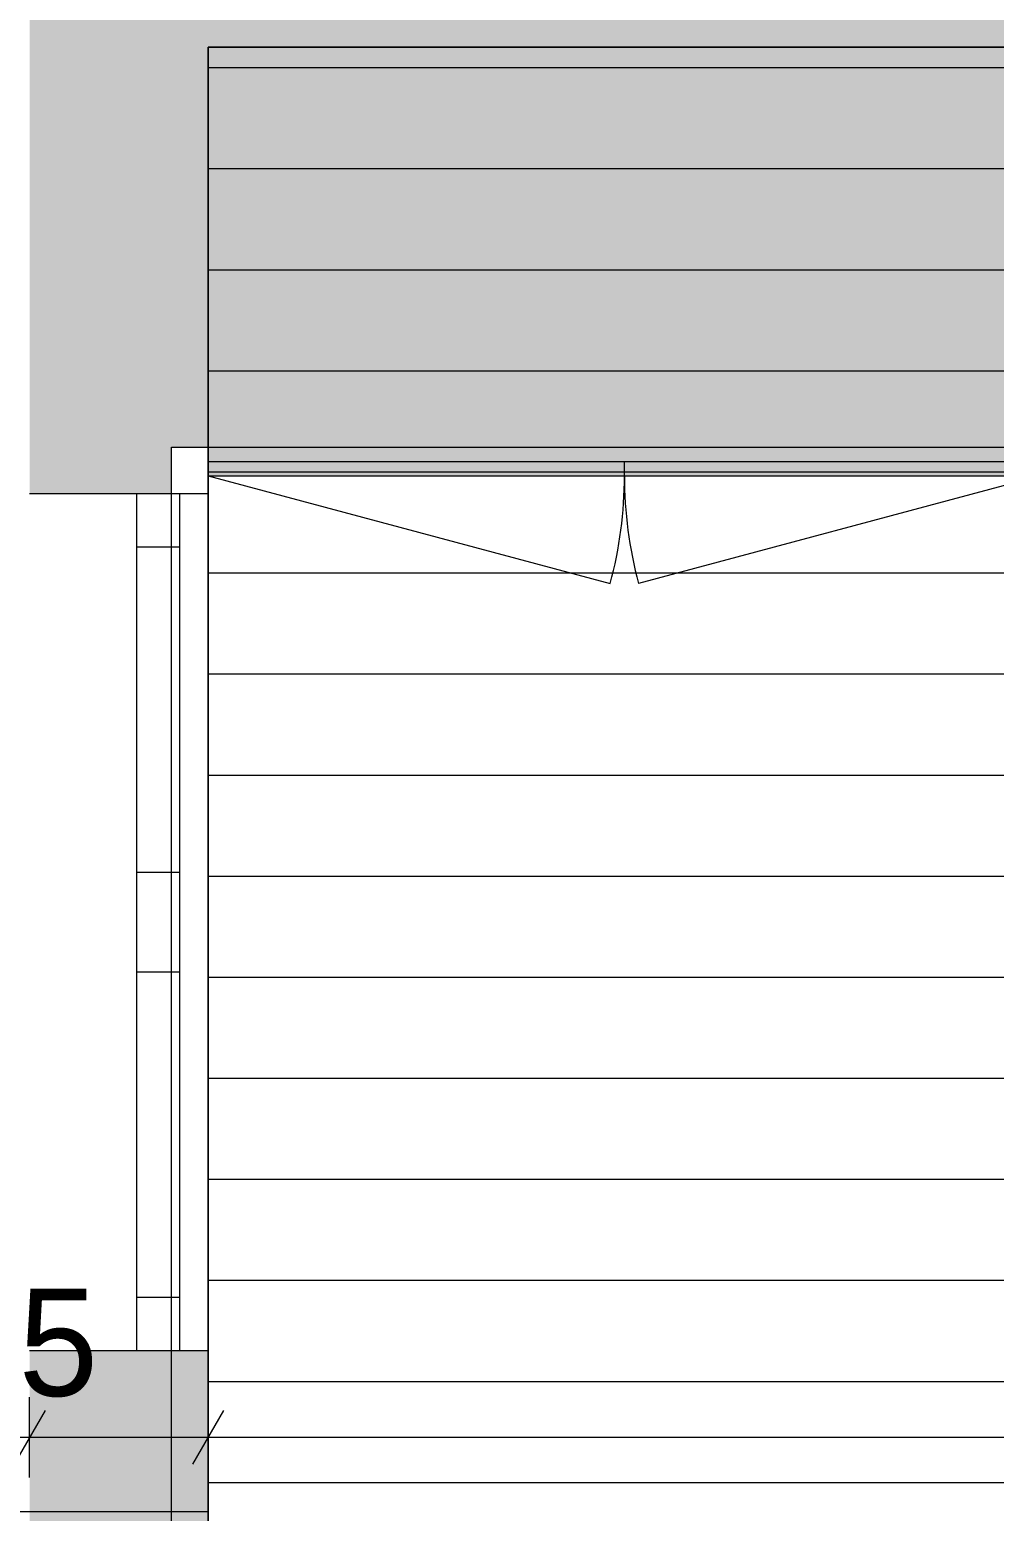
# Model space of a CAD drawing. Header units: metres. Extents: x -111189 to -108577, y -72951 to -72647.
# Drawn here: x -110678.336 to -110676.984, y -72933.754 to -72931.679 of the extents above; entities that cross this region are included whole.
import ezdxf

# ---------------------------------------------------------------- set-up
doc = ezdxf.new("R2010")
doc.units = ezdxf.units.M
doc.header["$MEASUREMENT"] = 0
doc.linetypes.add('Dot & Dashed', pattern=[0.670278, 0.3175, -0.176389, 0, -0.176389])
doc.linetypes.add('OTK - Traço Ponto', pattern=[0.2, 0.1, -0.05, 0, -0.05])
for name, color, linetype in [('Muro Não Confinante - MNC1_1_0', 7, 'Continuous'), ('Muro Não Confinante - MNC1_1_03 - COBERTURA', 7, 'Continuous'), ('Muro Não Confinante - MNC1_1_03 - LAJES', 7, 'Continuous'), ('Muro Não Confinante - MNC1_1_05 - PAREDES..35', 7, 'Continuous'), ('Muro Não Confinante - MNC1_1_08 - EQUIPAMENTO FIXO', 7, 'Continuous'), ('Muro Não Confinante - MNC1_1_12 - COTAS GERAIS', 7, 'Continuous'), ('Planta Piso -1_1_07 - MUROS', 7, 'Continuous')]:
    doc.layers.add(name, color=color, linetype=linetype)
doc.styles.add('ESTILO_GERADO_3', font='AGENCYR.TTF')

# ---------------------------------------------------------------- blocks, each defined once
blk = doc.blocks.new('*X145', base_point=(-110694.4627, -72968.689))
at = {"layer": 'Muro Não Confinante - MNC1_1_03 - LAJES', "color": 253, "linetype": 'Continuous', "lineweight": 9, "ltscale": 1000}
for p, q in [((-110678.0859, -72931.7324), (-110677.8359, -72931.7324)), ((-110678.0859, -72931.7324), (-110677.8359, -72931.7324)), ((-110677.8359, -72931.7324), (-110677.5859, -72931.7324)), ((-110677.8359, -72931.7324), (-110677.5859, -72931.7324)), ((-110677.5859, -72931.7324), (-110677.3359, -72931.7324)), ((-110677.5859, -72931.7324), (-110677.3359, -72931.7324)), ((-110677.3359, -72931.7324), (-110677.0859, -72931.7324)), ((-110677.3359, -72931.7324), (-110677.0859, -72931.7324)), ((-110677.0859, -72931.7324), (-110676.8359, -72931.7324)), ((-110677.0859, -72931.7324), (-110676.8359, -72931.7324)), ((-110678.0859, -72931.8739), (-110677.8359, -72931.8739)), ((-110678.0859, -72931.8739), (-110677.8359, -72931.8739)), ((-110677.8359, -72931.8739), (-110677.5859, -72931.8739)), ((-110677.8359, -72931.8739), (-110677.5859, -72931.8739)), ((-110677.5859, -72931.8739), (-110677.3359, -72931.8739)), ((-110677.5859, -72931.8739), (-110677.3359, -72931.8739)), ((-110677.3359, -72931.8739), (-110677.0859, -72931.8739)), ((-110677.3359, -72931.8739), (-110677.0859, -72931.8739)), ((-110677.0859, -72931.8739), (-110676.8359, -72931.8739)), ((-110677.0859, -72931.8739), (-110676.8359, -72931.8739)), ((-110678.0859, -72932.0154), (-110677.8359, -72932.0154)), ((-110678.0859, -72932.0154), (-110677.8359, -72932.0154)), ((-110677.8359, -72932.0154), (-110677.5859, -72932.0154)), ((-110677.8359, -72932.0154), (-110677.5859, -72932.0154)), ((-110677.5859, -72932.0154), (-110677.3359, -72932.0154)), ((-110677.5859, -72932.0154), (-110677.3359, -72932.0154)), ((-110677.3359, -72932.0154), (-110677.0859, -72932.0154)), ((-110677.3359, -72932.0154), (-110677.0859, -72932.0154)), ((-110677.0859, -72932.0154), (-110676.8359, -72932.0154)), ((-110677.0859, -72932.0154), (-110676.8359, -72932.0154)), ((-110678.0859, -72932.1569), (-110677.8359, -72932.1569)), ((-110678.0859, -72932.1569), (-110677.8359, -72932.1569)), ((-110677.8359, -72932.1569), (-110677.5859, -72932.1569)), ((-110677.8359, -72932.1569), (-110677.5859, -72932.1569)), ((-110677.5859, -72932.1569), (-110677.3359, -72932.1569)), ((-110677.5859, -72932.1569), (-110677.3359, -72932.1569)), ((-110677.3359, -72932.1569), (-110677.0859, -72932.1569)), ((-110677.3359, -72932.1569), (-110677.0859, -72932.1569)), ((-110677.0859, -72932.1569), (-110676.8359, -72932.1569)), ((-110677.0859, -72932.1569), (-110676.8359, -72932.1569)), ((-110678.0859, -72932.2984), (-110677.8359, -72932.2984)), ((-110678.0859, -72932.2984), (-110677.8359, -72932.2984)), ((-110677.8359, -72932.2984), (-110677.5859, -72932.2984)), ((-110677.8359, -72932.2984), (-110677.5859, -72932.2984)), ((-110677.5859, -72932.2984), (-110677.3359, -72932.2984)), ((-110677.5859, -72932.2984), (-110677.3359, -72932.2984)), ((-110677.3359, -72932.2984), (-110677.0859, -72932.2984)), ((-110677.3359, -72932.2984), (-110677.0859, -72932.2984)), ((-110677.0859, -72932.2984), (-110676.8359, -72932.2984)), ((-110677.0859, -72932.2984), (-110676.8359, -72932.2984)), ((-110678.0859, -72932.4399), (-110677.8359, -72932.4399)), ((-110678.0859, -72932.4399), (-110677.8359, -72932.4399)), ((-110677.8359, -72932.4399), (-110677.5859, -72932.4399)), ((-110677.8359, -72932.4399), (-110677.5859, -72932.4399)), ((-110677.5859, -72932.4399), (-110677.3359, -72932.4399)), ((-110677.5859, -72932.4399), (-110677.3359, -72932.4399)), ((-110677.3359, -72932.4399), (-110677.0859, -72932.4399)), ((-110677.3359, -72932.4399), (-110677.0859, -72932.4399)), ((-110677.0859, -72932.4399), (-110676.8359, -72932.4399)), ((-110677.0859, -72932.4399), (-110676.8359, -72932.4399)), ((-110678.0859, -72932.5814), (-110677.8359, -72932.5814)), ((-110678.0859, -72932.5814), (-110677.8359, -72932.5814)), ((-110677.8359, -72932.5814), (-110677.5859, -72932.5814)), ((-110677.8359, -72932.5814), (-110677.5859, -72932.5814)), ((-110677.5859, -72932.5814), (-110677.3359, -72932.5814)), ((-110677.5859, -72932.5814), (-110677.3359, -72932.5814)), ((-110677.3359, -72932.5814), (-110677.0859, -72932.5814)), ((-110677.3359, -72932.5814), (-110677.0859, -72932.5814)), ((-110677.0859, -72932.5814), (-110676.8359, -72932.5814)), ((-110677.0859, -72932.5814), (-110676.8359, -72932.5814)), ((-110678.0859, -72932.7229), (-110677.8359, -72932.7229)), ((-110678.0859, -72932.7229), (-110677.8359, -72932.7229)), ((-110677.8359, -72932.7229), (-110677.5859, -72932.7229)), ((-110677.8359, -72932.7229), (-110677.5859, -72932.7229)), ((-110677.5859, -72932.7229), (-110677.3359, -72932.7229)), ((-110677.5859, -72932.7229), (-110677.3359, -72932.7229)), ((-110677.3359, -72932.7229), (-110677.0859, -72932.7229)), ((-110677.3359, -72932.7229), (-110677.0859, -72932.7229)), ((-110677.0859, -72932.7229), (-110676.8359, -72932.7229)), ((-110677.0859, -72932.7229), (-110676.8359, -72932.7229)), ((-110678.0859, -72932.8644), (-110677.8359, -72932.8644)), ((-110678.0859, -72932.8644), (-110677.8359, -72932.8644)), ((-110677.8359, -72932.8644), (-110677.5859, -72932.8644)), ((-110677.8359, -72932.8644), (-110677.5859, -72932.8644)), ((-110677.5859, -72932.8644), (-110677.3359, -72932.8644)), ((-110677.5859, -72932.8644), (-110677.3359, -72932.8644)), ((-110677.3359, -72932.8644), (-110677.0859, -72932.8644)), ((-110677.3359, -72932.8644), (-110677.0859, -72932.8644)), ((-110677.0859, -72932.8644), (-110676.8359, -72932.8644)), ((-110677.0859, -72932.8644), (-110676.8359, -72932.8644)), ((-110678.0859, -72933.0059), (-110677.8359, -72933.0059)), ((-110678.0859, -72933.0059), (-110677.8359, -72933.0059)), ((-110677.8359, -72933.0059), (-110677.5859, -72933.0059)), ((-110677.8359, -72933.0059), (-110677.5859, -72933.0059)), ((-110677.5859, -72933.0059), (-110677.3359, -72933.0059)), ((-110677.5859, -72933.0059), (-110677.3359, -72933.0059)), ((-110677.3359, -72933.0059), (-110677.0859, -72933.0059)), ((-110677.3359, -72933.0059), (-110677.0859, -72933.0059)), ((-110677.0859, -72933.0059), (-110676.8359, -72933.0059)), ((-110677.0859, -72933.0059), (-110676.8359, -72933.0059)), ((-110678.0859, -72933.1474), (-110677.8359, -72933.1474)), ((-110678.0859, -72933.1474), (-110677.8359, -72933.1474)), ((-110677.8359, -72933.1474), (-110677.5859, -72933.1474)), ((-110677.8359, -72933.1474), (-110677.5859, -72933.1474)), ((-110677.5859, -72933.1474), (-110677.3359, -72933.1474)), ((-110677.5859, -72933.1474), (-110677.3359, -72933.1474)), ((-110677.3359, -72933.1474), (-110677.0859, -72933.1474)), ((-110677.3359, -72933.1474), (-110677.0859, -72933.1474)), ((-110677.0859, -72933.1474), (-110676.8359, -72933.1474)), ((-110677.0859, -72933.1474), (-110676.8359, -72933.1474)), ((-110678.0859, -72933.2889), (-110677.8359, -72933.2889)), ((-110678.0859, -72933.2889), (-110677.8359, -72933.2889)), ((-110677.8359, -72933.2889), (-110677.5859, -72933.2889)), ((-110677.8359, -72933.2889), (-110677.5859, -72933.2889)), ((-110677.5859, -72933.2889), (-110677.3359, -72933.2889)), ((-110677.5859, -72933.2889), (-110677.3359, -72933.2889)), ((-110677.3359, -72933.2889), (-110677.0859, -72933.2889)), ((-110677.3359, -72933.2889), (-110677.0859, -72933.2889)), ((-110677.0859, -72933.2889), (-110676.8359, -72933.2889)), ((-110677.0859, -72933.2889), (-110676.8359, -72933.2889)), ((-110678.0859, -72933.4304), (-110677.8359, -72933.4304)), ((-110678.0859, -72933.4304), (-110677.8359, -72933.4304)), ((-110677.8359, -72933.4304), (-110677.5859, -72933.4304)), ((-110677.8359, -72933.4304), (-110677.5859, -72933.4304)), ((-110677.5859, -72933.4304), (-110677.3359, -72933.4304)), ((-110677.5859, -72933.4304), (-110677.3359, -72933.4304)), ((-110677.3359, -72933.4304), (-110677.0859, -72933.4304)), ((-110677.3359, -72933.4304), (-110677.0859, -72933.4304)), ((-110677.0859, -72933.4304), (-110676.8359, -72933.4304)), ((-110677.0859, -72933.4304), (-110676.8359, -72933.4304)), ((-110678.0859, -72933.5719), (-110677.8359, -72933.5719)), ((-110678.0859, -72933.5719), (-110677.8359, -72933.5719)), ((-110677.8359, -72933.5719), (-110677.5859, -72933.5719)), ((-110677.8359, -72933.5719), (-110677.5859, -72933.5719)), ((-110677.5859, -72933.5719), (-110677.3359, -72933.5719)), ((-110677.5859, -72933.5719), (-110677.3359, -72933.5719)), ((-110677.3359, -72933.5719), (-110677.0859, -72933.5719)), ((-110677.3359, -72933.5719), (-110677.0859, -72933.5719)), ((-110677.0859, -72933.5719), (-110676.8359, -72933.5719)), ((-110677.0859, -72933.5719), (-110676.8359, -72933.5719)), ((-110678.0859, -72933.7134), (-110677.8359, -72933.7134)), ((-110678.0859, -72933.7134), (-110677.8359, -72933.7134)), ((-110677.8359, -72933.7134), (-110677.5859, -72933.7134)), ((-110677.8359, -72933.7134), (-110677.5859, -72933.7134)), ((-110677.5859, -72933.7134), (-110677.3359, -72933.7134)), ((-110677.5859, -72933.7134), (-110677.3359, -72933.7134)), ((-110677.3359, -72933.7134), (-110677.0859, -72933.7134)), ((-110677.3359, -72933.7134), (-110677.0859, -72933.7134)), ((-110677.0859, -72933.7134), (-110676.8359, -72933.7134)), ((-110677.0859, -72933.7134), (-110676.8359, -72933.7134))]:
    blk.add_line(p, q, dxfattribs=at)

msp = doc.modelspace()

# ---------------------------------------------------------------- hatches: boundary and pattern name
at = {"layer": 'Muro Não Confinante - MNC1_1_08 - EQUIPAMENTO FIXO', "linetype": 'Continuous', "lineweight": 13}
msp.add_hatch(color=254, dxfattribs=at).paths.add_polyline_path([(-110678.0859, -72932.3039), (-110674.5859, -72932.3039), (-110674.5859, -72931.7039), (-110678.0859, -72931.7039)])
at = {"layer": 'Planta Piso -1_1_07 - MUROS', "linetype": 'Continuous', "lineweight": 0, "true_color": 0x939598}
h = msp.add_hatch(color=252, dxfattribs=at)
h.paths.add_polyline_path([(-110676.0264, -72929.2539), (-110678.0859, -72929.2539), (-110678.0859, -72929.4039), (-110676.9859, -72929.4039), (-110676.8359, -72929.4039), (-110676.8359, -72929.4039), (-110676.0264, -72929.4039)])
h.paths.add_polyline_path([(-110674.7943, -72929.2539), (-110676.0264, -72929.2539), (-110676.0264, -72929.4039), (-110675.8713, -72929.4039), (-110675.0717, -72929.4039), (-110675.0717, -72929.4039), (-110674.8, -72929.4039), (-110674.7943, -72929.4039)])
h.paths.add_polyline_path([(-110674.4359, -72929.2539), (-110674.7943, -72929.2539), (-110674.7943, -72929.4039), (-110674.738, -72929.4039), (-110674.4359, -72929.4039)])
h.paths.add_polyline_path([(-110674.4359, -72929.4039), (-110674.5859, -72929.4039), (-110674.5859, -72929.5039), (-110674.4359, -72929.5039)])
h.paths.add_polyline_path([(-110674.4359, -72929.5039), (-110674.5859, -72929.5039), (-110674.5859, -72929.9789), (-110674.4359, -72929.9789), (-110674.4359, -72929.9639), (-110674.4359, -72929.6839)])
h.paths.add_polyline_path([(-110674.4359, -72929.9789), (-110674.5859, -72929.9789), (-110674.5859, -72930.3705), (-110674.4359, -72930.3705), (-110674.4359, -72930.3605)])
h.paths.add_polyline_path([(-110674.4359, -72931.2305), (-110674.5859, -72931.2305), (-110674.5859, -72931.2525), (-110674.5859, -72931.3539), (-110674.4359, -72931.3539)])
h.paths.add_polyline_path([(-110674.3159, -72931.3539), (-110674.5859, -72931.3539), (-110674.5859, -72931.5039), (-110674.3159, -72931.5039)])
h.paths.add_polyline_path([(-110674.4359, -72931.5039), (-110674.5859, -72931.5039), (-110674.5859, -72931.5515), (-110674.4359, -72931.5515)])
h.paths.add_polyline_path([(-110674.4359, -72931.5515), (-110674.5859, -72931.5515), (-110674.5859, -72931.5539), (-110674.7943, -72931.5539), (-110674.7943, -72931.7039), (-110674.4359, -72931.7039)])
h.paths.add_polyline_path([(-110674.4359, -72931.7039), (-110674.5859, -72931.7039), (-110674.5859, -72932.2639), (-110674.5859, -72932.2639), (-110674.5859, -72932.3289), (-110674.4359, -72932.3289)])
h.paths.add_polyline_path([(-110674.4359, -72932.3289), (-110674.5859, -72932.3289), (-110674.5859, -72932.4989), (-110674.4359, -72932.4989)])
h.paths.add_polyline_path([(-110674.7943, -72931.5539), (-110675.8713, -72931.5539), (-110675.8713, -72931.5539), (-110676.0264, -72931.5539), (-110676.0264, -72931.7039), (-110674.7943, -72931.7039)])
h.paths.add_polyline_path([(-110676.0264, -72931.5539), (-110676.8359, -72931.5539), (-110676.8359, -72931.5539), (-110676.9859, -72931.5539), (-110678.0859, -72931.5539), (-110678.0859, -72931.7039), (-110676.0264, -72931.7039)])
h.paths.add_polyline_path([(-110678.0859, -72931.5539), (-110678.0859, -72931.5539), (-110678.3359, -72931.5539), (-110678.3359, -72931.7039), (-110678.0859, -72931.7039)])
h.paths.add_polyline_path([(-110678.0859, -72931.7039), (-110678.3359, -72931.7039), (-110678.3359, -72932.3289), (-110678.1372, -72932.3289), (-110678.1372, -72932.2639), (-110678.0859, -72932.2639)])
h.paths.add_polyline_path([(-110678.0859, -72931.5039), (-110678.3359, -72931.5039), (-110678.3359, -72931.5515), (-110678.0859, -72931.5515)])
h.paths.add_polyline_path([(-110678.0859, -72931.3539), (-110678.3359, -72931.3539), (-110678.3359, -72931.5039), (-110678.0859, -72931.5039)])
h.paths.add_polyline_path([(-110678.0859, -72930.7789), (-110678.3359, -72930.7789), (-110678.3359, -72931.3539), (-110678.0859, -72931.3539)])
h.paths.add_polyline_path([(-110678.0859, -72929.8539), (-110678.3359, -72929.8539), (-110678.3359, -72929.9789), (-110678.0859, -72929.9789)])
h.paths.add_polyline_path([(-110678.0859, -72929.5539), (-110678.0859, -72929.5039), (-110678.3359, -72929.5039), (-110678.3359, -72929.8539), (-110678.0859, -72929.8539)])
h.paths.add_polyline_path([(-110678.0859, -72929.4039), (-110678.3359, -72929.4039), (-110678.3359, -72929.5039), (-110678.0859, -72929.5039)])
h.paths.add_polyline_path([(-110678.0859, -72929.2539), (-110678.3359, -72929.2539), (-110678.3359, -72929.4039), (-110678.0859, -72929.4039)])
h.paths.add_polyline_path([(-110678.0859, -72928.2539), (-110678.3359, -72928.2539), (-110678.3359, -72928.4039), (-110678.1859, -72928.4039), (-110678.1259, -72928.4039), (-110678.0859, -72928.4039)])
h.paths.add_polyline_path([(-110678.0859, -72928.0039), (-110678.3359, -72928.0039), (-110678.3359, -72928.0047), (-110678.3359, -72928.2539), (-110678.0859, -72928.2539)])
h.paths.add_polyline_path([(-110676.0264, -72928.0039), (-110678.0559, -72928.0039), (-110678.0559, -72928.0039), (-110678.0859, -72928.0039), (-110678.0859, -72928.2539), (-110676.0264, -72928.2539)])
h.paths.add_polyline_path([(-110674.7943, -72928.0039), (-110675.5678, -72928.0039), (-110676.0264, -72928.0039), (-110676.0264, -72928.2539), (-110674.7943, -72928.2539)])
h.paths.add_polyline_path([(-110674.2849, -72928.0039), (-110674.5402, -72928.0039), (-110674.7943, -72928.0039), (-110674.7943, -72928.2539), (-110674.2849, -72928.2539), (-110674.2849, -72928.2139), (-110674.2849, -72928.1539)])
h.paths.add_polyline_path([(-110673.3359, -72928.0039), (-110673.4849, -72928.0039), (-110673.4849, -72928.1539), (-110673.4849, -72928.2139), (-110673.4849, -72928.2539), (-110673.3359, -72928.2539)])
h.paths.add_polyline_path([(-110673.1859, -72928.2539), (-110673.3245, -72928.2539), (-110673.3245, -72929.2539), (-110673.1859, -72929.2539)])
h.paths.add_polyline_path([(-110673.0859, -72928.2539), (-110673.1859, -72928.2539), (-110673.1859, -72929.2539), (-110673.0859, -72929.2539)])
h.paths.add_polyline_path([(-110673.0859, -72928.0039), (-110673.1859, -72928.0039), (-110673.1859, -72928.2539), (-110673.0859, -72928.2539)])
h.paths.add_polyline_path([(-110673.1859, -72928.0039), (-110673.267, -72928.0039), (-110673.3245, -72928.0039), (-110673.3245, -72928.2539), (-110673.1859, -72928.2539)])
h.paths.add_polyline_path([(-110673.3245, -72928.0039), (-110673.3359, -72928.0039), (-110673.3359, -72928.2539), (-110673.3245, -72928.2539)])
h.paths.add_polyline_path([(-110673.1859, -72929.4039), (-110673.3245, -72929.4039), (-110673.3245, -72929.5039), (-110673.1859, -72929.5039)])
h.paths.add_polyline_path([(-110673.0859, -72929.4039), (-110673.1859, -72929.4039), (-110673.1859, -72929.5039), (-110673.0859, -72929.5039)])
h.paths.add_polyline_path([(-110673.0859, -72929.2539), (-110673.1859, -72929.2539), (-110673.1859, -72929.4039), (-110673.0859, -72929.4039)])
h.paths.add_polyline_path([(-110673.1859, -72929.2539), (-110673.3245, -72929.2539), (-110673.3245, -72929.4039), (-110673.1859, -72929.4039)])
h.paths.add_polyline_path([(-110671.6683, -72931.3539), (-110671.7344, -72931.3539), (-110671.7344, -72931.5039), (-110671.6683, -72931.5039)])
h.paths.add_polyline_path([(-110671.7344, -72931.3539), (-110671.8359, -72931.3539), (-110671.8359, -72931.5039), (-110671.7344, -72931.5039)])
h.paths.add_polyline_path([(-110671.8359, -72931.3539), (-110671.9859, -72931.3539), (-110671.9859, -72931.5039), (-110671.8359, -72931.5039)])
h.paths.add_polyline_path([(-110671.8359, -72931.0911), (-110671.9859, -72931.0911), (-110671.9859, -72931.3539), (-110671.8359, -72931.3539)])
h.paths.add_polyline_path([(-110671.8359, -72930.7789), (-110671.9859, -72930.7789), (-110671.9859, -72931.0911), (-110671.9493, -72931.0911), (-110671.8359, -72931.0911)])
h.paths.add_polyline_path([(-110671.8359, -72930.6507), (-110671.9859, -72930.6507), (-110671.9859, -72930.7789), (-110671.8359, -72930.7789)])
h.paths.add_polyline_path([(-110671.8359, -72929.9789), (-110671.9859, -72929.9789), (-110671.9859, -72930.6507), (-110671.8359, -72930.6507)])
h.paths.add_polyline_path([(-110671.8359, -72929.5039), (-110671.9859, -72929.5039), (-110671.9859, -72929.9789), (-110671.8359, -72929.9789)])
h.paths.add_polyline_path([(-110671.8359, -72929.4039), (-110671.9859, -72929.4039), (-110671.9859, -72929.5039), (-110671.8359, -72929.5039)])
h.paths.add_polyline_path([(-110671.9859, -72929.4039), (-110672.0466, -72929.4039), (-110672.0466, -72929.4639), (-110672.0466, -72929.5039), (-110671.9859, -72929.5039)])
h.paths.add_polyline_path([(-110671.9859, -72929.2539), (-110672.0466, -72929.2539), (-110672.0466, -72929.4039), (-110671.9859, -72929.4039)])
h.paths.add_polyline_path([(-110671.8359, -72929.2539), (-110671.9859, -72929.2539), (-110671.9859, -72929.4039), (-110671.8359, -72929.4039)])
h.paths.add_polyline_path([(-110671.7344, -72929.2539), (-110671.8359, -72929.2539), (-110671.8359, -72929.4039), (-110671.7344, -72929.4039)])
h.paths.add_polyline_path([(-110671.7344, -72929.4039), (-110671.8359, -72929.4039), (-110671.8359, -72929.5039), (-110671.7344, -72929.5039)])
h.paths.add_polyline_path([(-110670.1514, -72929.4039), (-110671.7344, -72929.4039), (-110671.7344, -72929.5039), (-110670.8359, -72929.5039), (-110670.1514, -72929.5039)])
h.paths.add_polyline_path([(-110670.1514, -72929.2539), (-110671.7344, -72929.2539), (-110671.7344, -72929.4039), (-110670.1514, -72929.4039)])
h.paths.add_polyline_path([(-110669.7344, -72929.4039), (-110670.1514, -72929.4039), (-110670.1514, -72929.5039), (-110669.8359, -72929.5039), (-110669.7344, -72929.5039)])
h.paths.add_polyline_path([(-110669.7344, -72929.2539), (-110670.1514, -72929.2539), (-110670.1514, -72929.4039), (-110669.7344, -72929.4039)])
h.paths.add_polyline_path([(-110669.5859, -72929.2539), (-110669.7344, -72929.2539), (-110669.7344, -72929.4039), (-110669.5859, -72929.4039)])
h.paths.add_polyline_path([(-110669.5859, -72929.4039), (-110669.7344, -72929.4039), (-110669.7344, -72929.5039), (-110669.5859, -72929.5039), (-110669.5859, -72929.4639)])
h = msp.add_hatch(color=252, dxfattribs=at)
h.paths.add_polyline_path([(-110678.1372, -72933.5289), (-110678.3359, -72933.5289), (-110678.3359, -72933.6502), (-110678.1372, -72933.6502)])
h.paths.add_polyline_path([(-110678.0859, -72933.5289), (-110678.1372, -72933.5289), (-110678.1372, -72933.6502), (-110678.0859, -72933.6502)])
h.paths.add_polyline_path([(-110678.0859, -72933.6502), (-110678.1372, -72933.6502), (-110678.1372, -72933.7539), (-110678.0859, -72933.7539)])
h.paths.add_polyline_path([(-110678.1372, -72933.6502), (-110678.3359, -72933.6502), (-110678.3359, -72933.7539), (-110678.1372, -72933.7539)])
h.paths.add_polyline_path([(-110678.1372, -72933.7544), (-110678.3359, -72933.7544), (-110678.3359, -72938.1539), (-110678.0859, -72938.1539), (-110678.0859, -72934.5539), (-110678.0859, -72934.5539), (-110678.0859, -72933.9946), (-110678.1372, -72933.9946)])
h.paths.add_polyline_path([(-110678.0859, -72933.7544), (-110678.1372, -72933.7544), (-110678.1372, -72933.9946), (-110678.0859, -72933.9946), (-110678.0859, -72933.9539)], flags=17)
h.paths.add_polyline_path([(-110674.7582, -72935.0114), (-110674.7582, -72934.6986), (-110675.053, -72934.6986), (-110675.053, -72935.0114)], flags=9)
h.paths.add_polyline_path([(-110674.7582, -72936.4908), (-110674.7582, -72936.1393), (-110675.053, -72936.1393), (-110675.053, -72936.4908)], flags=9)
h.paths.add_polyline_path([(-110674.6361, -72936.4327), (-110673.9675, -72936.4327), (-110673.9675, -72936.1379), (-110674.6361, -72936.1379)], flags=9)
h.paths.add_polyline_path([(-110674.6404, -72936.1895), (-110674.1411, -72936.1895), (-110674.1411, -72935.8947), (-110674.6404, -72935.8947)], flags=9)
h.paths.add_polyline_path([(-110670.742, -72934.9276), (-110670.2453, -72934.9276), (-110670.2453, -72934.6328), (-110670.742, -72934.6328)], flags=9)
h.paths.add_polyline_path([(-110675.9703, -72937.8932), (-110675.4736, -72937.8932), (-110675.4736, -72937.5984), (-110675.9703, -72937.5984)], flags=9)
h.paths.add_polyline_path([(-110673.6798, -72937.5971), (-110673.3304, -72937.5971), (-110673.3304, -72937.3024), (-110673.6798, -72937.3024)], flags=9)
h.paths.add_polyline_path([(-110675.8812, -72937.5971), (-110675.5473, -72937.5971), (-110675.5473, -72937.3024), (-110675.8812, -72937.3024)], flags=9)

# ---------------------------------------------------------------- linework, layer by layer
at = {"layer": 'Muro Não Confinante - MNC1_1_03 - COBERTURA', "color": 7, "linetype": 'Continuous', "lineweight": 13, "ltscale": 1000}
for p, q in [((-110678.0859, -72933.7539), (-110678.0859, -72931.7039)), ((-110680.3178, -72933.7539), (-110678.3359, -72933.7539)), ((-110678.3359, -72933.7539), (-110678.0859, -72933.7539))]:
    msp.add_line(p, q, dxfattribs=at)
at = {"layer": 'Muro Não Confinante - MNC1_1_03 - COBERTURA', "color": 7, "linetype": 'OTK - Traço Ponto', "lineweight": 13, "ltscale": 1000}
for p, q in [((-110678.1372, -72932.2639), (-110676.3645, -72932.2639)), ((-110678.1372, -72933.9946), (-110678.1372, -72932.2639))]:
    msp.add_line(p, q, dxfattribs=at)
at = {"layer": 'Muro Não Confinante - MNC1_1_03 - LAJES', "color": 7, "linetype": 'Continuous', "lineweight": 13, "ltscale": 1000, "flags": 128}
msp.add_lwpolyline([(-110678.0859, -72931.7039), (-110678.0859, -72934.5539), (-110674.5859, -72934.5539), (-110674.5859, -72931.7039)], close=True, dxfattribs=at)
at = {"layer": 'Muro Não Confinante - MNC1_1_05 - PAREDES..35', "color": 7, "linetype": 'Continuous', "lineweight": 20, "ltscale": 1000}
for p, q in [((-110678.3359, -72932.3289), (-110678.1859, -72932.3289)), ((-110678.1859, -72932.3289), (-110678.1259, -72932.3289)), ((-110678.1259, -72932.3289), (-110678.0859, -72932.3289)), ((-110678.3359, -72933.5289), (-110678.1859, -72933.5289)), ((-110678.1859, -72933.5289), (-110678.1259, -72933.5289)), ((-110678.1259, -72933.5289), (-110678.0859, -72933.5289))]:
    msp.add_line(p, q, dxfattribs=at)
at = {"layer": 'Muro Não Confinante - MNC1_1_05 - PAREDES..35', "color": 7, "linetype": 'Continuous', "lineweight": 13, "ltscale": 1000}
for p, q in [((-110678.3359, -72932.3289), (-110678.1859, -72932.3289)), ((-110678.1859, -72932.4039), (-110678.1859, -72932.3289)), ((-110678.1859, -72932.3289), (-110678.1259, -72932.3289)), ((-110678.1859, -72932.3289), (-110678.1259, -72932.3289)), ((-110678.1259, -72932.3289), (-110678.1259, -72932.4039)), ((-110678.1259, -72932.3289), (-110678.0859, -72932.3289)), ((-110678.1259, -72932.4039), (-110678.1859, -72932.4039)), ((-110678.1859, -72932.8589), (-110678.1859, -72932.4039)), ((-110678.1259, -72932.4039), (-110678.1259, -72932.8589)), ((-110678.1859, -72932.9289), (-110678.1859, -72932.8589)), ((-110678.1859, -72932.8589), (-110678.1259, -72932.8589)), ((-110678.1259, -72932.8589), (-110678.1259, -72932.9289)), ((-110678.1859, -72932.9989), (-110678.1859, -72932.9289)), ((-110678.1259, -72932.9289), (-110678.1259, -72932.9989)), ((-110678.1259, -72932.9989), (-110678.1859, -72932.9989)), ((-110678.1859, -72933.4539), (-110678.1859, -72932.9989)), ((-110678.1259, -72932.9989), (-110678.1259, -72933.4539)), ((-110678.1859, -72933.5289), (-110678.1859, -72933.4539)), ((-110678.1859, -72933.4539), (-110678.1259, -72933.4539)), ((-110678.1259, -72933.4539), (-110678.1259, -72933.5289)), ((-110678.3359, -72933.5289), (-110678.1859, -72933.5289)), ((-110678.1859, -72933.5289), (-110678.1259, -72933.5289)), ((-110678.1859, -72933.5289), (-110678.1259, -72933.5289)), ((-110678.1259, -72933.5289), (-110678.0859, -72933.5289))]:
    msp.add_line(p, q, dxfattribs=at)
at = {"layer": 'Muro Não Confinante - MNC1_1_05 - PAREDES..35', "color": 7, "linetype": 'Continuous', "lineweight": 20, "ltscale": 1000, "flags": 128}
for points in [[(-110678.0859, -72932.3289), (-110678.0859, -72931.7039)], [(-110678.0859, -72931.7039), (-110674.5859, -72931.7039)], [(-110678.0859, -72934.5539), (-110678.0859, -72933.5289)]]:
    msp.add_lwpolyline(points, dxfattribs=at)
at = {"layer": 'Muro Não Confinante - MNC1_1_08 - EQUIPAMENTO FIXO', "color": 7, "linetype": 'Continuous', "lineweight": 13, "ltscale": 1000}
for p, q in [((-110678.0859, -72932.2839), (-110674.5859, -72932.2839)), ((-110678.0859, -72932.3039), (-110678.0859, -72932.2839)), ((-110677.5026, -72932.3039), (-110677.5026, -72932.2839)), ((-110678.0859, -72932.3039), (-110677.5225, -72932.4549)), ((-110676.9193, -72932.3039), (-110677.4827, -72932.4549))]:
    msp.add_line(p, q, dxfattribs=at)
at = {"layer": 'Muro Não Confinante - MNC1_1_08 - EQUIPAMENTO FIXO', "color": 7, "linetype": 'Continuous', "lineweight": 13, "ltscale": 1000, "flags": 128}
msp.add_lwpolyline([(-110678.0859, -72932.3039), (-110674.5859, -72932.3039), (-110674.5859, -72931.7039), (-110678.0859, -72931.7039)], close=True, dxfattribs=at)
at = {"layer": 'Muro Não Confinante - MNC1_1_08 - EQUIPAMENTO FIXO', "color": 7, "linetype": 'Continuous', "lineweight": 13, "ltscale": 1000}
for centre, start, end in [((-110678.0859, -72932.3039), 345, 360), ((-110676.9193, -72932.3039), 180, 195)]:
    msp.add_arc(centre, 0.5833, start, end, dxfattribs=at)
at = {"layer": 'Muro Não Confinante - MNC1_1_12 - COTAS GERAIS', "color": 7, "linetype": 'Continuous', "lineweight": 5, "ltscale": 1000}
for p, q in [((-110678.3359, -72933.7064), (-110678.3359, -72933.5939)), ((-110678.0859, -72933.7064), (-110678.0859, -72933.5939)), ((-110678.3143, -72933.6127), (-110678.3576, -72933.6877)), ((-110678.0643, -72933.6127), (-110678.1076, -72933.6877)), ((-110678.3726, -72933.6502), (-110678.3359, -72933.6502)), ((-110678.3359, -72933.6502), (-110678.0859, -72933.6502)), ((-110678.0859, -72933.6502), (-110674.5859, -72933.6502))]:
    msp.add_line(p, q, dxfattribs=at)

# ---------------------------------------------------------------- block references
at = {"layer": 'Muro Não Confinante - MNC1_1_0', "color": 7, "linetype": 'Dot & Dashed', "lineweight": 13, "ltscale": 10}
msp.add_blockref('*X145', (-110694.4627, -72968.689), dxfattribs=at)

# ---------------------------------------------------------------- texts
at = {"layer": 'Muro Não Confinante - MNC1_1_12 - COTAS GERAIS', "color": 7, "linetype": 'Continuous', "lineweight": 5, "insert": (-110678.6303, -72933.6202), "char_height": 0.15, "width": 0.272699, "attachment_point": 7, "style": 'ESTILO_GERADO_3'}
msp.add_mtext('\\A1;{\\pql;\\fAgency FB|b0|i0|c0|p0;\\W1.000000;0,25}', dxfattribs=at)

doc.saveas('drawing.dxf')
